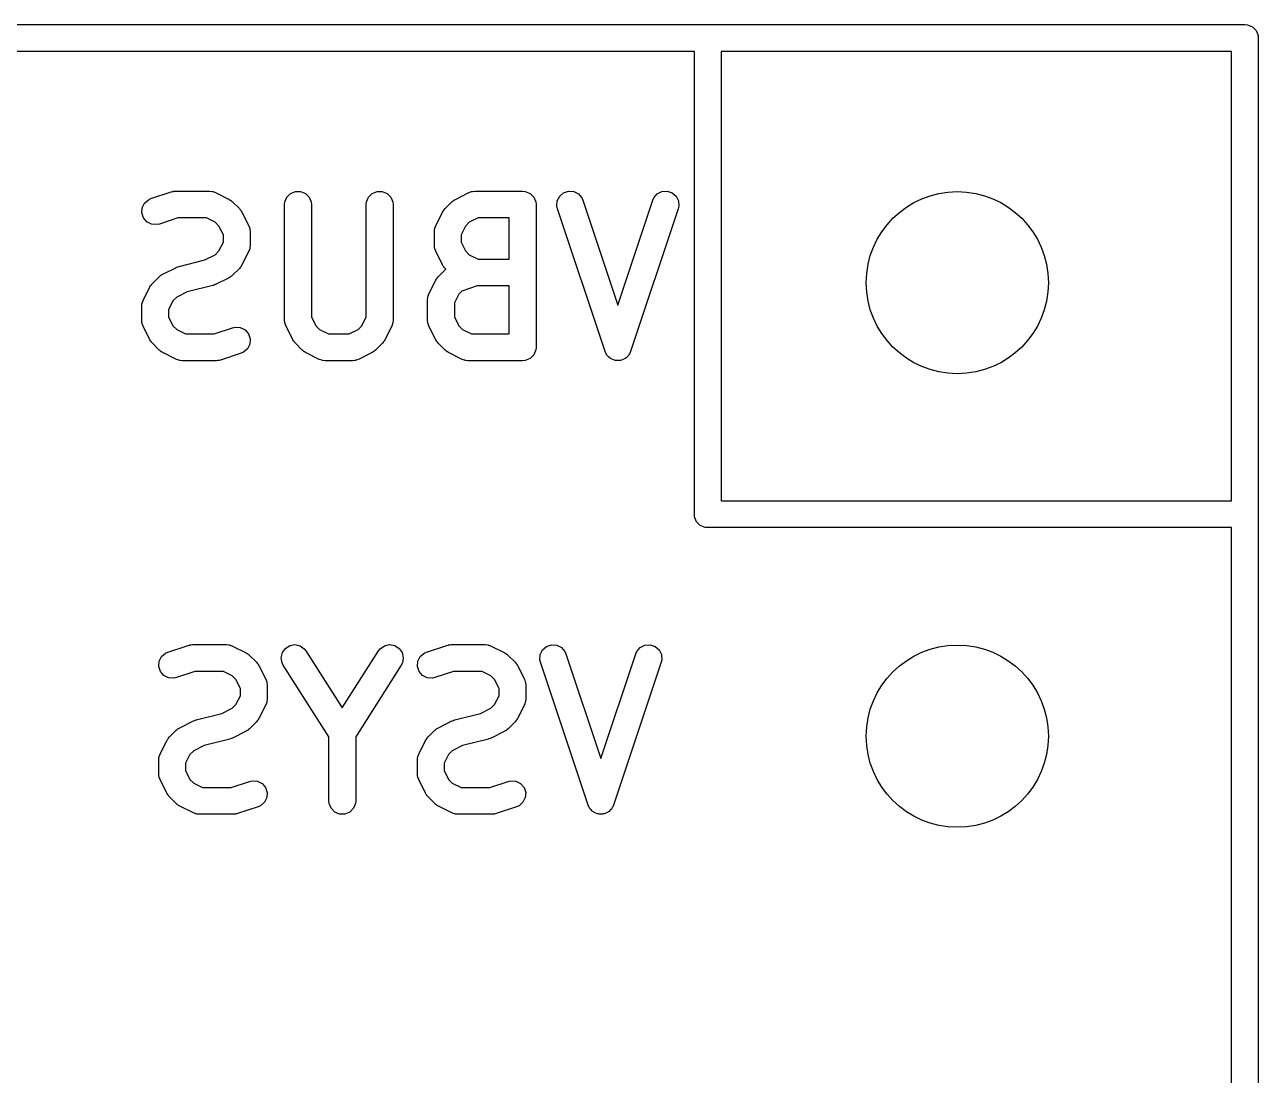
# Model space of a CAD drawing. Extents: x 101 to 222, y -128 to -44.
# Drawn here: x 213.06 to 219.97, y -56.13 to -50.25 of the extents above; entities that cross this region are included whole.
import ezdxf

# ---------------------------------------------------------------- set-up
doc = ezdxf.new("R2010")
doc.units = 0
doc.layers.add('BLACK', color=7, linetype='CONTINUOUS')

msp = doc.modelspace()

# ---------------------------------------------------------------- linework, layer by layer
at = {"layer": 'BLACK', "linetype": 'CONTINUOUS'}
for p, q in [((198.89125, -50.24875), (219.89125, -50.24875)), ((219.89125, -50.24875), (219.905882, -50.250191)), ((219.905882, -50.250191), (219.932918, -50.26139)), ((219.932918, -50.26139), (219.95361, -50.282082)), ((219.95361, -50.282082), (219.964809, -50.309118)), ((219.964809, -50.309118), (219.96625, -50.32375)), ((219.96625, -50.32375), (219.96625, -101.32375)), ((216.80925, -50.39875), (198.96625, -50.39875)), ((216.80925, -52.99075), (216.80925, -50.39875)), ((216.95925, -50.39875), (216.95925, -52.91575)), ((219.81625, -50.39875), (216.95925, -50.39875)), ((219.81625, -52.91575), (219.81625, -50.39875)), ((213.731524, -51.248157), (213.753631, -51.228983)), ((213.753631, -51.228983), (213.767057, -51.222989)), ((213.767057, -51.222989), (213.881342, -51.184894)), ((213.881342, -51.184894), (213.888595, -51.183244)), ((213.888595, -51.183244), (213.890427, -51.182486)), ((213.890427, -51.182486), (213.893081, -51.182224)), ((213.893081, -51.182224), (213.895679, -51.181634)), ((213.895679, -51.181634), (213.897653, -51.181774)), ((213.897653, -51.181774), (213.905059, -51.181045)), ((213.905059, -51.181045), (214.095536, -51.181045)), ((214.095536, -51.181045), (214.110168, -51.182486)), ((214.110168, -51.182486), (214.112657, -51.183517)), ((214.112657, -51.183517), (214.115345, -51.183708)), ((214.115345, -51.183708), (214.129077, -51.188963)), ((214.129077, -51.188963), (214.205267, -51.227058)), ((214.205267, -51.227058), (214.211566, -51.231022)), ((214.211566, -51.231022), (214.213394, -51.23178)), ((214.213394, -51.23178), (214.21545, -51.233468)), ((214.21545, -51.233468), (214.21771, -51.23489)), ((214.21771, -51.23489), (214.219009, -51.236388)), ((214.219009, -51.236388), (214.224759, -51.241107)), ((214.517214, -51.241413), (214.528413, -51.214377)), ((214.528413, -51.214377), (214.549105, -51.193685)), ((214.549105, -51.193685), (214.576141, -51.182486)), ((214.576141, -51.182486), (214.605405, -51.182486)), ((214.605405, -51.182486), (214.632441, -51.193685)), ((214.632441, -51.193685), (214.653133, -51.214377)), ((214.653133, -51.214377), (214.664332, -51.241413)), ((214.974357, -51.241413), (214.985556, -51.214377)), ((214.985556, -51.214377), (215.006248, -51.193685)), ((215.006248, -51.193685), (215.033284, -51.182486)), ((215.033284, -51.182486), (215.062548, -51.182486)), ((215.062548, -51.182486), (215.089584, -51.193685)), ((215.089584, -51.193685), (215.110276, -51.214377)), ((215.110276, -51.214377), (215.121475, -51.241413)), ((215.452026, -51.241107), (215.457775, -51.236388)), ((215.457775, -51.236388), (215.459075, -51.23489)), ((215.459075, -51.23489), (215.461334, -51.233468)), ((215.461334, -51.233468), (215.463391, -51.23178)), ((215.463391, -51.23178), (215.465218, -51.231022)), ((215.465218, -51.231022), (215.471518, -51.227058)), ((215.471518, -51.227058), (215.547709, -51.188963)), ((215.547709, -51.188963), (215.561441, -51.183708)), ((215.561441, -51.183708), (215.564128, -51.183517)), ((215.564128, -51.183517), (215.566618, -51.182486)), ((215.566618, -51.182486), (215.58125, -51.181045)), ((215.58125, -51.181045), (215.847916, -51.181045)), ((215.847916, -51.181045), (215.862548, -51.182486)), ((215.862548, -51.182486), (215.889584, -51.193685)), ((215.889584, -51.193685), (215.910276, -51.214377)), ((215.910276, -51.214377), (215.921475, -51.241413)), ((216.040172, -51.265425), (216.042247, -51.236235)), ((216.042247, -51.236235), (216.055333, -51.210062)), ((216.055333, -51.210062), (216.077441, -51.190888)), ((216.077441, -51.190888), (216.105203, -51.181634)), ((216.105203, -51.181634), (216.134393, -51.183709)), ((216.134393, -51.183709), (216.160566, -51.196795)), ((216.160566, -51.196795), (216.17974, -51.218903)), ((216.17974, -51.218903), (216.185734, -51.232328)), ((216.185734, -51.232328), (216.381249, -51.818874)), ((216.381249, -51.818874), (216.576765, -51.232328)), ((216.576765, -51.232328), (216.582759, -51.218903)), ((216.582759, -51.218903), (216.601933, -51.196795)), ((216.601933, -51.196795), (216.628106, -51.183709)), ((216.628106, -51.183709), (216.657296, -51.181634)), ((216.657296, -51.181634), (216.685059, -51.190888)), ((216.685059, -51.190888), (216.707166, -51.210062)), ((216.707166, -51.210062), (216.720252, -51.236235)), ((216.720252, -51.236235), (216.722327, -51.265425)), ((213.716363, -51.30352), (213.718438, -51.27433)), ((213.725617, -51.331283), (213.716363, -51.30352)), ((213.718438, -51.27433), (213.731524, -51.248157)), ((214.224759, -51.241107), (214.262854, -51.279202)), ((214.262854, -51.279202), (214.267574, -51.284954)), ((214.267574, -51.284954), (214.26907, -51.286251)), ((214.26907, -51.286251), (214.270489, -51.288505)), ((214.270489, -51.288505), (214.272181, -51.290567)), ((214.272181, -51.290567), (214.272939, -51.292397)), ((214.272939, -51.292397), (214.276903, -51.298694)), ((214.276903, -51.298694), (214.314999, -51.374884)), ((214.515773, -51.256045), (214.517214, -51.241413)), ((214.515773, -51.903664), (214.515773, -51.256045)), ((214.664332, -51.241413), (214.665773, -51.256045)), ((214.665773, -51.256045), (214.665773, -51.885958)), ((214.972916, -51.256045), (214.974357, -51.241413)), ((214.972916, -51.885959), (214.972916, -51.256045)), ((215.121475, -51.241413), (215.122916, -51.256045)), ((215.122916, -51.256045), (215.122916, -51.903664)), ((215.361787, -51.374885), (215.399882, -51.298694)), ((215.399882, -51.298694), (215.403846, -51.292394)), ((215.403846, -51.292394), (215.404604, -51.290567)), ((215.404604, -51.290567), (215.406292, -51.28851)), ((215.406292, -51.28851), (215.407714, -51.286251)), ((215.407714, -51.286251), (215.409212, -51.284951)), ((215.409212, -51.284951), (215.413931, -51.279202)), ((215.413931, -51.279202), (215.452026, -51.241107)), ((215.921475, -51.241413), (215.922916, -51.256045)), ((215.922916, -51.256045), (215.922916, -52.056045)), ((216.043432, -51.279762), (216.040172, -51.265425)), ((216.310098, -52.079762), (216.043432, -51.279762)), ((216.719067, -51.279762), (216.4524, -52.079762)), ((216.722327, -51.265425), (216.719067, -51.279762)), ((213.744791, -51.35339), (213.725617, -51.331283)), ((213.770964, -51.366476), (213.744791, -51.35339)), ((213.800154, -51.368551), (213.770964, -51.366476)), ((213.814491, -51.365291), (213.800154, -51.368551)), ((213.917229, -51.331045), (213.814491, -51.365291)), ((214.077831, -51.331045), (213.917229, -51.331045)), ((214.127299, -51.355779), (214.077831, -51.331045)), ((214.148182, -51.376662), (214.127299, -51.355779)), ((214.172917, -51.426131), (214.148182, -51.376662)), ((214.314999, -51.374884), (214.320254, -51.388616)), ((215.356532, -51.388617), (215.361787, -51.374885)), ((215.528603, -51.376661), (215.503869, -51.42613)), ((215.549485, -51.355779), (215.528603, -51.376661)), ((215.598955, -51.331045), (215.549485, -51.355779)), ((215.772916, -51.331045), (215.598955, -51.331045)), ((215.772916, -51.561997), (215.772916, -51.331045)), ((214.172917, -51.46691), (214.172917, -51.426131)), ((214.320254, -51.388616), (214.320445, -51.391305)), ((214.320445, -51.391305), (214.321476, -51.393794)), ((214.321476, -51.393794), (214.322917, -51.408426)), ((214.322917, -51.408426), (214.322917, -51.484616)), ((215.353869, -51.408426), (215.35531, -51.393794)), ((215.353869, -51.484616), (215.353869, -51.408426)), ((215.35531, -51.393794), (215.356341, -51.391304)), ((215.356341, -51.391304), (215.356532, -51.388617)), ((215.503869, -51.42613), (215.503869, -51.466911)), ((214.127299, -51.537263), (214.148182, -51.516379)), ((214.148182, -51.516379), (214.172917, -51.46691)), ((214.320254, -51.504426), (214.314999, -51.518158)), ((214.320445, -51.501736), (214.320254, -51.504426)), ((214.321476, -51.499248), (214.320445, -51.501736)), ((214.322917, -51.484616), (214.321476, -51.499248)), ((215.35531, -51.499248), (215.353869, -51.484616)), ((215.356341, -51.501737), (215.35531, -51.499248)), ((215.356532, -51.504425), (215.356341, -51.501737)), ((215.361787, -51.518157), (215.356532, -51.504425)), ((215.503869, -51.466911), (215.528603, -51.51638)), ((215.528603, -51.51638), (215.549485, -51.537262)), ((213.924965, -51.602331), (214.06936, -51.566232)), ((214.06936, -51.566232), (214.127299, -51.537263)), ((214.314999, -51.518158), (214.276903, -51.594348)), ((215.399882, -51.594348), (215.361787, -51.518157)), ((215.549485, -51.537262), (215.598955, -51.561997)), ((215.598955, -51.561997), (215.772916, -51.561997)), ((213.819683, -51.655434), (213.82098, -51.653939)), ((213.82098, -51.653939), (213.823234, -51.652519)), ((213.823234, -51.652519), (213.825296, -51.650828)), ((213.825296, -51.650828), (213.827126, -51.650069)), ((213.827126, -51.650069), (213.833423, -51.646106)), ((213.833423, -51.646106), (213.909613, -51.60801)), ((213.909613, -51.60801), (213.910684, -51.607599)), ((213.910684, -51.607599), (213.911119, -51.607278)), ((213.911119, -51.607278), (213.917249, -51.605087)), ((213.917249, -51.605087), (213.923345, -51.602755)), ((213.923345, -51.602755), (213.923885, -51.602716)), ((213.923885, -51.602716), (213.924965, -51.602331)), ((214.224759, -51.651935), (214.219009, -51.656653)), ((214.262854, -51.61384), (214.224759, -51.651935)), ((214.267574, -51.608087), (214.262854, -51.61384)), ((214.26907, -51.606791), (214.267574, -51.608087)), ((214.270489, -51.604536), (214.26907, -51.606791)), ((214.272181, -51.602475), (214.270489, -51.604536)), ((214.272939, -51.600644), (214.272181, -51.602475)), ((214.276903, -51.594348), (214.272939, -51.600644)), ((215.375835, -51.660156), (215.41393, -51.62206)), ((215.403846, -51.600647), (215.399882, -51.594348)), ((215.404604, -51.602475), (215.403846, -51.600647)), ((215.406292, -51.604531), (215.404604, -51.602475)), ((215.407714, -51.606791), (215.406292, -51.604531)), ((215.409212, -51.60809), (215.407714, -51.606791)), ((215.413931, -51.61384), (215.409212, -51.60809)), ((215.41393, -51.62206), (215.418445, -51.618354)), ((215.418445, -51.618354), (215.413931, -51.61384)), ((213.723692, -51.793932), (213.761787, -51.717742)), ((213.761787, -51.717742), (213.765751, -51.711442)), ((213.765751, -51.711442), (213.766509, -51.709615)), ((213.766509, -51.709615), (213.768197, -51.707558)), ((213.768197, -51.707558), (213.769619, -51.705299)), ((213.769619, -51.705299), (213.771117, -51.703999)), ((213.771117, -51.703999), (213.775836, -51.69825)), ((213.775836, -51.69825), (213.813931, -51.660155)), ((213.813931, -51.660155), (213.819683, -51.655434)), ((214.113726, -51.709758), (213.969331, -51.745856)), ((214.114805, -51.709372), (214.113726, -51.709758)), ((214.115345, -51.709334), (214.114805, -51.709372)), ((214.121426, -51.707006), (214.115345, -51.709334)), ((214.127572, -51.704811), (214.121426, -51.707006)), ((214.128007, -51.704488), (214.127572, -51.704811)), ((214.129077, -51.704079), (214.128007, -51.704488)), ((214.205267, -51.665984), (214.129077, -51.704079)), ((214.211566, -51.662019), (214.205267, -51.665984)), ((214.213394, -51.661262), (214.211566, -51.662019)), ((214.21545, -51.659573), (214.213394, -51.661262)), ((214.21771, -51.658152), (214.21545, -51.659573)), ((214.219009, -51.656653), (214.21771, -51.658152)), ((215.323691, -51.755836), (215.361787, -51.679647)), ((215.361787, -51.679647), (215.365749, -51.673352)), ((215.365749, -51.673352), (215.366508, -51.671521)), ((215.366508, -51.671521), (215.368201, -51.669457)), ((215.368201, -51.669457), (215.36962, -51.667204)), ((215.36962, -51.667204), (215.371114, -51.665907)), ((215.371114, -51.665907), (215.375835, -51.660156)), ((215.59342, -51.711997), (215.507478, -51.740643)), ((215.772916, -51.711997), (215.59342, -51.711997)), ((215.772916, -51.981045), (215.772916, -51.711997)), ((213.911391, -51.774826), (213.890508, -51.79571)), ((213.969331, -51.745856), (213.911391, -51.774826)), ((215.315773, -51.789378), (215.317214, -51.774746)), ((215.315773, -51.903664), (215.315773, -51.789378)), ((215.317214, -51.774746), (215.318244, -51.772257)), ((215.318244, -51.772257), (215.318436, -51.769568)), ((215.318436, -51.769568), (215.323691, -51.755836)), ((215.490507, -51.757615), (215.465773, -51.807084)), ((215.507478, -51.740643), (215.490507, -51.757615)), ((213.715774, -51.827473), (213.717215, -51.812841)), ((213.715774, -51.903664), (213.715774, -51.827473)), ((213.717215, -51.812841), (213.718246, -51.810351)), ((213.718246, -51.810351), (213.718437, -51.807664)), ((213.718437, -51.807664), (213.723692, -51.793932)), ((213.890508, -51.79571), (213.865774, -51.845178)), ((213.865774, -51.845178), (213.865774, -51.885959)), ((215.465773, -51.807084), (215.465773, -51.885958)), ((213.717215, -51.918296), (213.715774, -51.903664)), ((213.718246, -51.920785), (213.717215, -51.918296)), ((213.718437, -51.923473), (213.718246, -51.920785)), ((213.723692, -51.937205), (213.718437, -51.923473)), ((213.865774, -51.885959), (213.890508, -51.935427)), ((214.517214, -51.918296), (214.515773, -51.903664)), ((214.518244, -51.920784), (214.517214, -51.918296)), ((214.518436, -51.923474), (214.518244, -51.920784)), ((214.523691, -51.937206), (214.518436, -51.923474)), ((214.665773, -51.885958), (214.690507, -51.935426)), ((214.948181, -51.935427), (214.972916, -51.885959)), ((215.120253, -51.923473), (215.114998, -51.937205)), ((215.120443, -51.920785), (215.120253, -51.923473)), ((215.121475, -51.918296), (215.120443, -51.920785)), ((215.122916, -51.903664), (215.121475, -51.918296)), ((215.317214, -51.918296), (215.315773, -51.903664)), ((215.318244, -51.920784), (215.317214, -51.918296)), ((215.318436, -51.923474), (215.318244, -51.920784)), ((215.323691, -51.937206), (215.318436, -51.923474)), ((215.465773, -51.885958), (215.490507, -51.935426)), ((213.761787, -52.013395), (213.723692, -51.937205)), ((213.890508, -51.935427), (213.911391, -51.956311)), ((213.911391, -51.956311), (213.96086, -51.981045)), ((213.96086, -51.981045), (214.121461, -51.981045)), ((214.121461, -51.981045), (214.2242, -51.946799)), ((214.2242, -51.946799), (214.238537, -51.943539)), ((214.238537, -51.943539), (214.267727, -51.945614)), ((214.267727, -51.945614), (214.293901, -51.9587)), ((214.293901, -51.9587), (214.313074, -51.980808)), ((214.313074, -51.980808), (214.322328, -52.00857)), ((214.561787, -52.013395), (214.523691, -51.937206)), ((214.690507, -51.935426), (214.711391, -51.956311)), ((214.711391, -51.956311), (214.760859, -51.981045)), ((214.760859, -51.981045), (214.87783, -51.981045)), ((214.87783, -51.981045), (214.927298, -51.956311)), ((214.927298, -51.956311), (214.948181, -51.935427)), ((215.114998, -51.937205), (215.076903, -52.013395)), ((215.361787, -52.013395), (215.323691, -51.937206)), ((215.490507, -51.935426), (215.511391, -51.956311)), ((215.511391, -51.956311), (215.560859, -51.981045)), ((215.560859, -51.981045), (215.772916, -51.981045)), ((213.76575, -52.019691), (213.761787, -52.013395)), ((213.766508, -52.021521), (213.76575, -52.019691)), ((213.768197, -52.023579), (213.766508, -52.021521)), ((213.769619, -52.025838), (213.768197, -52.023579)), ((213.771117, -52.027137), (213.769619, -52.025838)), ((213.775835, -52.032886), (213.771117, -52.027137)), ((213.81393, -52.070982), (213.775835, -52.032886)), ((214.307167, -52.063933), (214.285059, -52.083107)), ((214.320253, -52.03776), (214.307167, -52.063933)), ((214.322328, -52.00857), (214.320253, -52.03776)), ((214.565749, -52.019689), (214.561787, -52.013395)), ((214.566508, -52.021521), (214.565749, -52.019689)), ((214.568201, -52.023584), (214.566508, -52.021521)), ((214.56962, -52.025838), (214.568201, -52.023584)), ((214.571114, -52.027134), (214.56962, -52.025838)), ((214.575835, -52.032886), (214.571114, -52.027134)), ((214.61393, -52.070982), (214.575835, -52.032886)), ((215.062855, -52.032886), (215.02476, -52.070982)), ((215.067572, -52.027137), (215.062855, -52.032886)), ((215.069071, -52.025838), (215.067572, -52.027137)), ((215.070492, -52.023579), (215.069071, -52.025838)), ((215.072182, -52.021521), (215.070492, -52.023579)), ((215.072939, -52.019691), (215.072182, -52.021521)), ((215.076903, -52.013395), (215.072939, -52.019691)), ((215.365749, -52.019689), (215.361787, -52.013395)), ((215.366508, -52.021521), (215.365749, -52.019689)), ((215.368201, -52.023584), (215.366508, -52.021521)), ((215.36962, -52.025838), (215.368201, -52.023584)), ((215.371114, -52.027134), (215.36962, -52.025838)), ((215.375835, -52.032886), (215.371114, -52.027134)), ((215.41393, -52.070982), (215.375835, -52.032886)), ((215.922916, -52.056045), (215.921475, -52.070677)), ((213.819681, -52.075702), (213.81393, -52.070982)), ((213.82098, -52.0772), (213.819681, -52.075702)), ((213.823235, -52.078619), (213.82098, -52.0772)), ((213.825295, -52.08031), (213.823235, -52.078619)), ((213.827125, -52.081068), (213.825295, -52.08031)), ((213.833423, -52.085032), (213.827125, -52.081068)), ((213.909614, -52.123127), (213.833423, -52.085032)), ((213.923346, -52.128382), (213.909614, -52.123127)), ((213.926033, -52.128572), (213.923346, -52.128382)), ((213.928523, -52.129604), (213.926033, -52.128572)), ((213.943155, -52.131045), (213.928523, -52.129604)), ((214.133631, -52.131045), (213.943155, -52.131045)), ((214.141036, -52.130315), (214.133631, -52.131045)), ((214.143011, -52.130456), (214.141036, -52.130315)), ((214.145608, -52.129865), (214.143011, -52.130456)), ((214.148263, -52.129604), (214.145608, -52.129865)), ((214.150094, -52.128845), (214.148263, -52.129604)), ((214.157348, -52.127196), (214.150094, -52.128845)), ((214.271634, -52.089101), (214.157348, -52.127196)), ((214.285059, -52.083107), (214.271634, -52.089101)), ((214.619681, -52.075702), (214.61393, -52.070982)), ((214.62098, -52.0772), (214.619681, -52.075702)), ((214.623235, -52.078619), (214.62098, -52.0772)), ((214.625295, -52.08031), (214.623235, -52.078619)), ((214.627125, -52.081068), (214.625295, -52.08031)), ((214.633423, -52.085032), (214.627125, -52.081068)), ((214.709613, -52.123127), (214.633423, -52.085032)), ((214.723345, -52.128382), (214.709613, -52.123127)), ((214.726032, -52.128572), (214.723345, -52.128382)), ((214.728522, -52.129604), (214.726032, -52.128572)), ((214.743154, -52.131045), (214.728522, -52.129604)), ((214.895535, -52.131045), (214.743154, -52.131045)), ((214.910167, -52.129604), (214.895535, -52.131045)), ((214.912656, -52.128572), (214.910167, -52.129604)), ((214.915344, -52.128382), (214.912656, -52.128572)), ((214.929076, -52.123127), (214.915344, -52.128382)), ((215.005267, -52.085032), (214.929076, -52.123127)), ((215.011566, -52.081067), (215.005267, -52.085032)), ((215.013394, -52.08031), (215.011566, -52.081067)), ((215.01545, -52.078622), (215.013394, -52.08031)), ((215.01771, -52.0772), (215.01545, -52.078622)), ((215.01901, -52.0757), (215.01771, -52.0772)), ((215.02476, -52.070982), (215.01901, -52.0757)), ((215.419681, -52.075702), (215.41393, -52.070982)), ((215.42098, -52.0772), (215.419681, -52.075702)), ((215.423235, -52.078619), (215.42098, -52.0772)), ((215.425295, -52.08031), (215.423235, -52.078619)), ((215.427125, -52.081068), (215.425295, -52.08031)), ((215.433423, -52.085032), (215.427125, -52.081068)), ((215.509613, -52.123127), (215.433423, -52.085032)), ((215.523345, -52.128382), (215.509613, -52.123127)), ((215.526032, -52.128572), (215.523345, -52.128382)), ((215.528522, -52.129604), (215.526032, -52.128572)), ((215.543154, -52.131045), (215.528522, -52.129604)), ((215.847916, -52.131045), (215.543154, -52.131045)), ((215.862548, -52.129604), (215.847916, -52.131045)), ((215.889584, -52.118405), (215.862548, -52.129604)), ((215.910276, -52.097713), (215.889584, -52.118405)), ((215.921475, -52.070677), (215.910276, -52.097713)), ((216.316092, -52.093188), (216.310098, -52.079762)), ((216.319603, -52.097236), (216.316092, -52.093188)), ((216.321999, -52.102028), (216.319603, -52.097236)), ((216.329103, -52.10819), (216.321999, -52.102028)), ((216.335266, -52.115295), (216.329103, -52.10819)), ((216.340058, -52.117691), (216.335266, -52.115295)), ((216.344106, -52.121202), (216.340058, -52.117691)), ((216.353025, -52.124175), (216.344106, -52.121202)), ((216.361439, -52.128382), (216.353025, -52.124175)), ((216.366786, -52.128761), (216.361439, -52.128382)), ((216.371869, -52.130456), (216.366786, -52.128761)), ((216.381246, -52.129789), (216.371869, -52.130456)), ((216.390629, -52.130456), (216.381246, -52.129789)), ((216.395714, -52.12876), (216.390629, -52.130456)), ((216.401059, -52.128381), (216.395714, -52.12876)), ((216.409468, -52.124176), (216.401059, -52.128381)), ((216.418392, -52.121202), (216.409468, -52.124176)), ((216.42244, -52.11769), (216.418392, -52.121202)), ((216.427232, -52.115295), (216.42244, -52.11769)), ((216.433391, -52.108192), (216.427232, -52.115295)), ((216.440499, -52.102029), (216.433391, -52.108192)), ((216.442896, -52.097234), (216.440499, -52.102029)), ((216.446406, -52.093188), (216.442896, -52.097234)), ((216.4524, -52.079762), (216.446406, -52.093188)), ((216.95925, -52.91575), (219.81625, -52.91575)), ((216.810691, -53.005382), (216.80925, -52.99075)), ((216.82189, -53.032418), (216.810691, -53.005382)), ((216.842582, -53.05311), (216.82189, -53.032418)), ((216.869618, -53.064309), (216.842582, -53.05311)), ((216.88425, -53.06575), (216.869618, -53.064309)), ((219.81625, -53.06575), (216.88425, -53.06575)), ((219.81625, -101.24875), (219.81625, -53.06575)), ((213.862295, -53.762989), (213.97658, -53.724894)), ((213.97658, -53.724894), (213.983833, -53.723244)), ((213.983833, -53.723244), (213.985665, -53.722486)), ((213.985665, -53.722486), (213.988319, -53.722224)), ((213.988319, -53.722224), (213.990917, -53.721634)), ((213.990917, -53.721634), (213.992891, -53.721774)), ((213.992891, -53.721774), (214.000297, -53.721045)), ((214.000297, -53.721045), (214.190774, -53.721045)), ((214.190774, -53.721045), (214.205406, -53.722486)), ((214.205406, -53.722486), (214.207895, -53.723517)), ((214.207895, -53.723517), (214.210583, -53.723708)), ((214.210583, -53.723708), (214.224315, -53.728963)), ((214.51989, -53.741842), (214.544578, -53.726131)), ((214.544578, -53.726131), (214.5734, -53.721064)), ((214.5734, -53.721064), (214.601966, -53.727412)), ((215.074819, -53.727412), (215.103385, -53.721064)), ((215.103385, -53.721064), (215.132207, -53.72613)), ((215.132207, -53.72613), (215.156896, -53.741842)), ((215.309914, -53.762989), (215.424199, -53.724894)), ((215.424199, -53.724894), (215.431452, -53.723244)), ((215.431452, -53.723244), (215.433284, -53.722486)), ((215.433284, -53.722486), (215.435938, -53.722224)), ((215.435938, -53.722224), (215.438536, -53.721634)), ((215.438536, -53.721634), (215.44051, -53.721774)), ((215.44051, -53.721774), (215.447916, -53.721045)), ((215.447916, -53.721045), (215.638393, -53.721045)), ((215.638393, -53.721045), (215.653025, -53.722486)), ((215.653025, -53.722486), (215.655514, -53.723517)), ((215.655514, -53.723517), (215.658202, -53.723708)), ((215.658202, -53.723708), (215.671934, -53.728963)), ((215.982203, -53.730888), (216.009965, -53.721634)), ((216.009965, -53.721634), (216.039155, -53.723709)), ((216.039155, -53.723709), (216.065328, -53.736795)), ((216.506695, -53.736795), (216.532868, -53.723709)), ((216.532868, -53.723709), (216.562058, -53.721634)), ((216.562058, -53.721634), (216.589821, -53.730888)), ((213.813676, -53.81433), (213.826762, -53.788157)), ((213.826762, -53.788157), (213.848869, -53.768983)), ((213.848869, -53.768983), (213.862295, -53.762989)), ((214.224315, -53.728963), (214.300505, -53.767058)), ((214.300505, -53.767058), (214.306804, -53.771022)), ((214.306804, -53.771022), (214.308632, -53.77178)), ((214.308632, -53.77178), (214.310688, -53.773468)), ((214.310688, -53.773468), (214.312948, -53.77489)), ((214.312948, -53.77489), (214.314247, -53.776388)), ((214.314247, -53.776388), (214.319997, -53.781107)), ((214.319997, -53.781107), (214.358092, -53.819202)), ((214.496745, -53.794371), (214.503093, -53.765805)), ((214.501812, -53.823193), (214.496745, -53.794371)), ((214.503093, -53.765805), (214.51989, -53.741842)), ((214.601966, -53.727412), (214.625929, -53.744209)), ((214.625929, -53.744209), (214.635001, -53.755779)), ((214.635001, -53.755779), (214.838391, -54.075394)), ((214.838391, -54.075394), (215.041785, -53.755779)), ((215.041785, -53.755779), (215.050856, -53.744208)), ((215.050856, -53.744208), (215.074819, -53.727412)), ((215.156896, -53.741842), (215.173692, -53.765805)), ((215.173692, -53.765805), (215.18004, -53.794371)), ((215.18004, -53.794371), (215.174974, -53.823192)), ((215.261295, -53.81433), (215.274381, -53.788157)), ((215.274381, -53.788157), (215.296488, -53.768983)), ((215.296488, -53.768983), (215.309914, -53.762989)), ((215.671934, -53.728963), (215.748124, -53.767058)), ((215.748124, -53.767058), (215.754423, -53.771022)), ((215.754423, -53.771022), (215.756251, -53.77178)), ((215.756251, -53.77178), (215.758307, -53.773468)), ((215.758307, -53.773468), (215.760567, -53.77489)), ((215.760567, -53.77489), (215.761866, -53.776388)), ((215.761866, -53.776388), (215.767616, -53.781107)), ((215.767616, -53.781107), (215.805711, -53.819202)), ((215.944934, -53.805425), (215.947009, -53.776235)), ((215.947009, -53.776235), (215.960095, -53.750062)), ((215.960095, -53.750062), (215.982203, -53.730888)), ((216.065328, -53.736795), (216.084502, -53.758903)), ((216.084502, -53.758903), (216.090496, -53.772328)), ((216.090496, -53.772328), (216.286011, -54.358874)), ((216.286011, -54.358874), (216.481527, -53.772328)), ((216.481527, -53.772328), (216.487521, -53.758903)), ((216.487521, -53.758903), (216.506695, -53.736795)), ((216.589821, -53.730888), (216.611928, -53.750062)), ((216.611928, -53.750062), (216.625014, -53.776235)), ((216.625014, -53.776235), (216.627089, -53.805425)), ((213.811601, -53.84352), (213.813676, -53.81433)), ((213.820855, -53.871283), (213.811601, -53.84352)), ((214.358092, -53.819202), (214.362812, -53.824954)), ((214.362812, -53.824954), (214.364308, -53.826251)), ((214.364308, -53.826251), (214.365727, -53.828505)), ((214.365727, -53.828505), (214.367419, -53.830567)), ((214.367419, -53.830567), (214.368177, -53.832397)), ((214.368177, -53.832397), (214.372141, -53.838694)), ((214.372141, -53.838694), (214.410237, -53.914884)), ((214.508451, -53.836311), (214.501812, -53.823193)), ((214.763392, -54.236932), (214.508451, -53.836311)), ((215.168334, -53.836311), (214.913392, -54.236933)), ((215.174974, -53.823192), (215.168334, -53.836311)), ((215.25922, -53.84352), (215.261295, -53.81433)), ((215.268474, -53.871283), (215.25922, -53.84352)), ((215.805711, -53.819202), (215.810431, -53.824954)), ((215.810431, -53.824954), (215.811927, -53.826251)), ((215.811927, -53.826251), (215.813346, -53.828505)), ((215.813346, -53.828505), (215.815038, -53.830567)), ((215.815038, -53.830567), (215.815796, -53.832397)), ((215.815796, -53.832397), (215.81976, -53.838694)), ((215.81976, -53.838694), (215.857856, -53.914884)), ((215.948194, -53.819762), (215.944934, -53.805425)), ((216.21486, -54.619762), (215.948194, -53.819762)), ((216.623829, -53.819762), (216.357162, -54.619762)), ((216.627089, -53.805425), (216.623829, -53.819762)), ((213.840029, -53.89339), (213.820855, -53.871283)), ((213.866202, -53.906476), (213.840029, -53.89339)), ((213.895392, -53.908551), (213.866202, -53.906476)), ((213.909729, -53.905291), (213.895392, -53.908551)), ((214.012467, -53.871045), (213.909729, -53.905291)), ((214.173069, -53.871045), (214.012467, -53.871045)), ((214.222537, -53.895779), (214.173069, -53.871045)), ((214.24342, -53.916662), (214.222537, -53.895779)), ((214.268155, -53.966131), (214.24342, -53.916662)), ((214.410237, -53.914884), (214.415492, -53.928616)), ((214.415492, -53.928616), (214.415683, -53.931305)), ((214.415683, -53.931305), (214.416714, -53.933794)), ((215.287648, -53.89339), (215.268474, -53.871283)), ((215.313821, -53.906476), (215.287648, -53.89339)), ((215.343011, -53.908551), (215.313821, -53.906476)), ((215.357348, -53.905291), (215.343011, -53.908551)), ((215.460086, -53.871045), (215.357348, -53.905291)), ((215.620688, -53.871045), (215.460086, -53.871045)), ((215.670156, -53.895779), (215.620688, -53.871045)), ((215.691039, -53.916662), (215.670156, -53.895779)), ((215.715774, -53.966131), (215.691039, -53.916662)), ((215.857856, -53.914884), (215.863111, -53.928616)), ((215.863111, -53.928616), (215.863302, -53.931305)), ((215.863302, -53.931305), (215.864333, -53.933794)), ((214.268155, -54.00691), (214.268155, -53.966131)), ((214.416714, -53.933794), (214.418155, -53.948426)), ((214.418155, -53.948426), (214.418155, -54.024616)), ((215.715774, -54.00691), (215.715774, -53.966131)), ((215.864333, -53.933794), (215.865774, -53.948426)), ((215.865774, -53.948426), (215.865774, -54.024616)), ((214.222537, -54.077263), (214.24342, -54.056379)), ((214.24342, -54.056379), (214.268155, -54.00691)), ((214.410237, -54.058158), (214.372141, -54.134348)), ((214.415492, -54.044426), (214.410237, -54.058158)), ((214.415683, -54.041736), (214.415492, -54.044426)), ((214.416714, -54.039248), (214.415683, -54.041736)), ((214.418155, -54.024616), (214.416714, -54.039248)), ((215.670156, -54.077263), (215.691039, -54.056379)), ((215.691039, -54.056379), (215.715774, -54.00691)), ((215.857856, -54.058158), (215.81976, -54.134348)), ((215.863111, -54.044426), (215.857856, -54.058158)), ((215.863302, -54.041736), (215.863111, -54.044426)), ((215.864333, -54.039248), (215.863302, -54.041736)), ((215.865774, -54.024616), (215.864333, -54.039248)), ((214.020203, -54.142331), (214.164598, -54.106232)), ((214.164598, -54.106232), (214.222537, -54.077263)), ((214.368177, -54.140644), (214.367419, -54.142475)), ((214.372141, -54.134348), (214.368177, -54.140644)), ((215.467822, -54.142331), (215.612217, -54.106232)), ((215.612217, -54.106232), (215.670156, -54.077263)), ((215.815796, -54.140644), (215.815038, -54.142475)), ((215.81976, -54.134348), (215.815796, -54.140644)), ((213.871074, -54.23825), (213.909169, -54.200155)), ((213.909169, -54.200155), (213.914921, -54.195434)), ((213.914921, -54.195434), (213.916218, -54.193939)), ((213.916218, -54.193939), (213.918472, -54.192519)), ((213.918472, -54.192519), (213.920534, -54.190828)), ((213.920534, -54.190828), (213.922364, -54.190069)), ((213.922364, -54.190069), (213.928661, -54.186106)), ((213.928661, -54.186106), (214.004851, -54.14801)), ((214.004851, -54.14801), (214.005922, -54.147599)), ((214.005922, -54.147599), (214.006357, -54.147278)), ((214.006357, -54.147278), (214.012487, -54.145087)), ((214.012487, -54.145087), (214.018583, -54.142755)), ((214.018583, -54.142755), (214.019123, -54.142716)), ((214.019123, -54.142716), (214.020203, -54.142331)), ((214.300505, -54.205984), (214.224315, -54.244079)), ((214.306804, -54.202019), (214.300505, -54.205984)), ((214.308632, -54.201262), (214.306804, -54.202019)), ((214.310688, -54.199573), (214.308632, -54.201262)), ((214.312948, -54.198152), (214.310688, -54.199573)), ((214.314247, -54.196653), (214.312948, -54.198152)), ((214.319997, -54.191935), (214.314247, -54.196653)), ((214.358092, -54.15384), (214.319997, -54.191935)), ((214.362812, -54.148087), (214.358092, -54.15384)), ((214.364308, -54.146791), (214.362812, -54.148087)), ((214.365727, -54.144536), (214.364308, -54.146791)), ((214.367419, -54.142475), (214.365727, -54.144536)), ((215.318693, -54.23825), (215.356788, -54.200155)), ((215.356788, -54.200155), (215.36254, -54.195434)), ((215.36254, -54.195434), (215.363837, -54.193939)), ((215.363837, -54.193939), (215.366091, -54.192519)), ((215.366091, -54.192519), (215.368153, -54.190828)), ((215.368153, -54.190828), (215.369983, -54.190069)), ((215.369983, -54.190069), (215.37628, -54.186106)), ((215.37628, -54.186106), (215.45247, -54.14801)), ((215.45247, -54.14801), (215.453541, -54.147599)), ((215.453541, -54.147599), (215.453976, -54.147278)), ((215.453976, -54.147278), (215.460106, -54.145087)), ((215.460106, -54.145087), (215.466202, -54.142755)), ((215.466202, -54.142755), (215.466742, -54.142716)), ((215.466742, -54.142716), (215.467822, -54.142331)), ((215.748124, -54.205984), (215.671934, -54.244079)), ((215.754423, -54.202019), (215.748124, -54.205984)), ((215.756251, -54.201262), (215.754423, -54.202019)), ((215.758307, -54.199573), (215.756251, -54.201262)), ((215.760567, -54.198152), (215.758307, -54.199573)), ((215.761866, -54.196653), (215.760567, -54.198152)), ((215.767616, -54.191935), (215.761866, -54.196653)), ((215.805711, -54.15384), (215.767616, -54.191935)), ((215.810431, -54.148087), (215.805711, -54.15384)), ((215.811927, -54.146791), (215.810431, -54.148087)), ((215.813346, -54.144536), (215.811927, -54.146791)), ((215.815038, -54.142475), (215.813346, -54.144536)), ((213.81893, -54.333932), (213.857025, -54.257742)), ((213.857025, -54.257742), (213.860989, -54.251442)), ((213.860989, -54.251442), (213.861747, -54.249615)), ((213.861747, -54.249615), (213.863435, -54.247558)), ((213.863435, -54.247558), (213.864857, -54.245299)), ((213.864857, -54.245299), (213.866355, -54.243999)), ((213.866355, -54.243999), (213.871074, -54.23825)), ((214.208964, -54.249758), (214.064569, -54.285856)), ((214.210043, -54.249372), (214.208964, -54.249758)), ((214.210583, -54.249334), (214.210043, -54.249372)), ((214.216664, -54.247006), (214.210583, -54.249334)), ((214.22281, -54.244811), (214.216664, -54.247006)), ((214.223245, -54.244488), (214.22281, -54.244811)), ((214.224315, -54.244079), (214.223245, -54.244488)), ((214.763392, -54.596045), (214.763392, -54.236932)), ((214.913392, -54.236933), (214.913392, -54.596045)), ((215.266549, -54.333932), (215.304644, -54.257742)), ((215.304644, -54.257742), (215.308608, -54.251442)), ((215.308608, -54.251442), (215.309366, -54.249615)), ((215.309366, -54.249615), (215.311054, -54.247558)), ((215.311054, -54.247558), (215.312476, -54.245299)), ((215.312476, -54.245299), (215.313974, -54.243999)), ((215.313974, -54.243999), (215.318693, -54.23825)), ((215.656583, -54.249758), (215.512188, -54.285856)), ((215.657662, -54.249372), (215.656583, -54.249758)), ((215.658202, -54.249334), (215.657662, -54.249372)), ((215.664283, -54.247006), (215.658202, -54.249334)), ((215.670429, -54.244811), (215.664283, -54.247006)), ((215.670864, -54.244488), (215.670429, -54.244811)), ((215.671934, -54.244079), (215.670864, -54.244488)), ((213.813484, -54.350351), (213.813675, -54.347664)), ((213.813675, -54.347664), (213.81893, -54.333932)), ((213.985746, -54.33571), (213.961012, -54.385178)), ((214.006629, -54.314826), (213.985746, -54.33571)), ((214.064569, -54.285856), (214.006629, -54.314826)), ((215.261103, -54.350351), (215.261294, -54.347664)), ((215.261294, -54.347664), (215.266549, -54.333932)), ((215.433365, -54.33571), (215.408631, -54.385178)), ((215.454248, -54.314826), (215.433365, -54.33571)), ((215.512188, -54.285856), (215.454248, -54.314826)), ((213.811012, -54.367473), (213.812453, -54.352841)), ((213.811012, -54.443664), (213.811012, -54.367473)), ((213.812453, -54.352841), (213.813484, -54.350351)), ((213.961012, -54.385178), (213.961012, -54.425959)), ((215.258631, -54.367473), (215.260072, -54.352841)), ((215.258631, -54.443664), (215.258631, -54.367473)), ((215.260072, -54.352841), (215.261103, -54.350351)), ((215.408631, -54.385178), (215.408631, -54.425959)), ((213.812453, -54.458296), (213.811012, -54.443664)), ((213.813484, -54.460785), (213.812453, -54.458296)), ((213.813675, -54.463473), (213.813484, -54.460785)), ((213.81893, -54.477205), (213.813675, -54.463473)), ((213.857025, -54.553395), (213.81893, -54.477205)), ((213.961012, -54.425959), (213.985746, -54.475427)), ((213.985746, -54.475427), (214.006629, -54.496311)), ((214.319438, -54.486799), (214.333775, -54.483539)), ((214.333775, -54.483539), (214.362965, -54.485614)), ((214.362965, -54.485614), (214.389139, -54.4987)), ((215.260072, -54.458296), (215.258631, -54.443664)), ((215.261103, -54.460785), (215.260072, -54.458296)), ((215.261294, -54.463473), (215.261103, -54.460785)), ((215.266549, -54.477205), (215.261294, -54.463473)), ((215.304644, -54.553395), (215.266549, -54.477205)), ((215.408631, -54.425959), (215.433365, -54.475427)), ((215.433365, -54.475427), (215.454248, -54.496311)), ((215.767057, -54.486799), (215.781394, -54.483539)), ((215.781394, -54.483539), (215.810584, -54.485614)), ((215.810584, -54.485614), (215.836758, -54.4987)), ((213.860988, -54.559691), (213.857025, -54.553395)), ((214.006629, -54.496311), (214.056098, -54.521045)), ((214.056098, -54.521045), (214.216699, -54.521045)), ((214.216699, -54.521045), (214.319438, -54.486799)), ((214.389139, -54.4987), (214.408312, -54.520808)), ((214.408312, -54.520808), (214.417566, -54.54857)), ((214.417566, -54.54857), (214.415491, -54.57776)), ((215.308607, -54.559691), (215.304644, -54.553395)), ((215.454248, -54.496311), (215.503717, -54.521045)), ((215.503717, -54.521045), (215.664318, -54.521045)), ((215.664318, -54.521045), (215.767057, -54.486799)), ((215.836758, -54.4987), (215.855931, -54.520808)), ((215.855931, -54.520808), (215.865185, -54.54857)), ((215.865185, -54.54857), (215.86311, -54.57776)), ((213.861746, -54.561521), (213.860988, -54.559691)), ((213.863435, -54.563579), (213.861746, -54.561521)), ((213.864857, -54.565838), (213.863435, -54.563579)), ((213.866355, -54.567137), (213.864857, -54.565838)), ((213.871073, -54.572886), (213.866355, -54.567137)), ((213.909168, -54.610982), (213.871073, -54.572886)), ((213.914919, -54.615702), (213.909168, -54.610982)), ((213.916218, -54.6172), (213.914919, -54.615702)), ((213.918473, -54.618619), (213.916218, -54.6172)), ((213.920533, -54.62031), (213.918473, -54.618619)), ((213.922363, -54.621068), (213.920533, -54.62031)), ((213.928661, -54.625032), (213.922363, -54.621068)), ((214.380297, -54.623107), (214.366872, -54.629101)), ((214.402405, -54.603933), (214.380297, -54.623107)), ((214.415491, -54.57776), (214.402405, -54.603933)), ((214.764833, -54.610677), (214.763392, -54.596045)), ((214.776032, -54.637713), (214.764833, -54.610677)), ((214.911951, -54.610677), (214.900752, -54.637713)), ((214.913392, -54.596045), (214.911951, -54.610677)), ((215.309365, -54.561521), (215.308607, -54.559691)), ((215.311054, -54.563579), (215.309365, -54.561521)), ((215.312476, -54.565838), (215.311054, -54.563579)), ((215.313974, -54.567137), (215.312476, -54.565838)), ((215.318692, -54.572886), (215.313974, -54.567137)), ((215.356787, -54.610982), (215.318692, -54.572886)), ((215.362538, -54.615702), (215.356787, -54.610982)), ((215.363837, -54.6172), (215.362538, -54.615702)), ((215.366092, -54.618619), (215.363837, -54.6172)), ((215.368152, -54.62031), (215.366092, -54.618619)), ((215.369982, -54.621068), (215.368152, -54.62031)), ((215.37628, -54.625032), (215.369982, -54.621068)), ((215.827916, -54.623107), (215.814491, -54.629101)), ((215.850024, -54.603933), (215.827916, -54.623107)), ((215.86311, -54.57776), (215.850024, -54.603933)), ((216.220854, -54.633188), (216.21486, -54.619762)), ((216.357162, -54.619762), (216.351168, -54.633188)), ((214.004852, -54.663127), (213.928661, -54.625032)), ((214.018584, -54.668382), (214.004852, -54.663127)), ((214.021271, -54.668572), (214.018584, -54.668382)), ((214.023761, -54.669604), (214.021271, -54.668572)), ((214.038393, -54.671045), (214.023761, -54.669604)), ((214.228869, -54.671045), (214.038393, -54.671045)), ((214.236274, -54.670315), (214.228869, -54.671045)), ((214.238249, -54.670456), (214.236274, -54.670315)), ((214.240846, -54.669865), (214.238249, -54.670456)), ((214.243501, -54.669604), (214.240846, -54.669865)), ((214.245332, -54.668845), (214.243501, -54.669604)), ((214.252586, -54.667196), (214.245332, -54.668845)), ((214.366872, -54.629101), (214.252586, -54.667196)), ((214.796724, -54.658405), (214.776032, -54.637713)), ((214.82376, -54.669604), (214.796724, -54.658405)), ((214.853024, -54.669604), (214.82376, -54.669604)), ((214.88006, -54.658405), (214.853024, -54.669604)), ((214.900752, -54.637713), (214.88006, -54.658405)), ((215.452471, -54.663127), (215.37628, -54.625032)), ((215.466203, -54.668382), (215.452471, -54.663127)), ((215.46889, -54.668572), (215.466203, -54.668382)), ((215.47138, -54.669604), (215.46889, -54.668572)), ((215.486012, -54.671045), (215.47138, -54.669604)), ((215.676488, -54.671045), (215.486012, -54.671045)), ((215.683893, -54.670315), (215.676488, -54.671045)), ((215.685868, -54.670456), (215.683893, -54.670315)), ((215.688465, -54.669865), (215.685868, -54.670456)), ((215.69112, -54.669604), (215.688465, -54.669865)), ((215.692951, -54.668845), (215.69112, -54.669604)), ((215.700205, -54.667196), (215.692951, -54.668845)), ((215.814491, -54.629101), (215.700205, -54.667196)), ((216.224365, -54.637236), (216.220854, -54.633188)), ((216.226761, -54.642028), (216.224365, -54.637236)), ((216.233865, -54.64819), (216.226761, -54.642028)), ((216.240028, -54.655295), (216.233865, -54.64819)), ((216.24482, -54.657691), (216.240028, -54.655295)), ((216.248868, -54.661202), (216.24482, -54.657691)), ((216.257787, -54.664175), (216.248868, -54.661202)), ((216.266201, -54.668382), (216.257787, -54.664175)), ((216.271548, -54.668761), (216.266201, -54.668382)), ((216.276631, -54.670456), (216.271548, -54.668761)), ((216.286008, -54.669789), (216.276631, -54.670456)), ((216.295391, -54.670456), (216.286008, -54.669789)), ((216.300476, -54.66876), (216.295391, -54.670456)), ((216.305821, -54.668381), (216.300476, -54.66876)), ((216.31423, -54.664176), (216.305821, -54.668381)), ((216.323154, -54.661202), (216.31423, -54.664176)), ((216.327202, -54.65769), (216.323154, -54.661202)), ((216.331994, -54.655295), (216.327202, -54.65769)), ((216.338153, -54.648192), (216.331994, -54.655295)), ((216.345261, -54.642029), (216.338153, -54.648192)), ((216.347658, -54.637234), (216.345261, -54.642029)), ((216.351168, -54.633188), (216.347658, -54.637234))]:
    msp.add_line(p, q, dxfattribs=at)
at = {"layer": 'BLACK'}
for centre in [(218.28125, -51.69375), (218.28125, -54.23375)]:
    msp.add_circle(centre, 0.51, dxfattribs=at)

doc.saveas('drawing.dxf')
